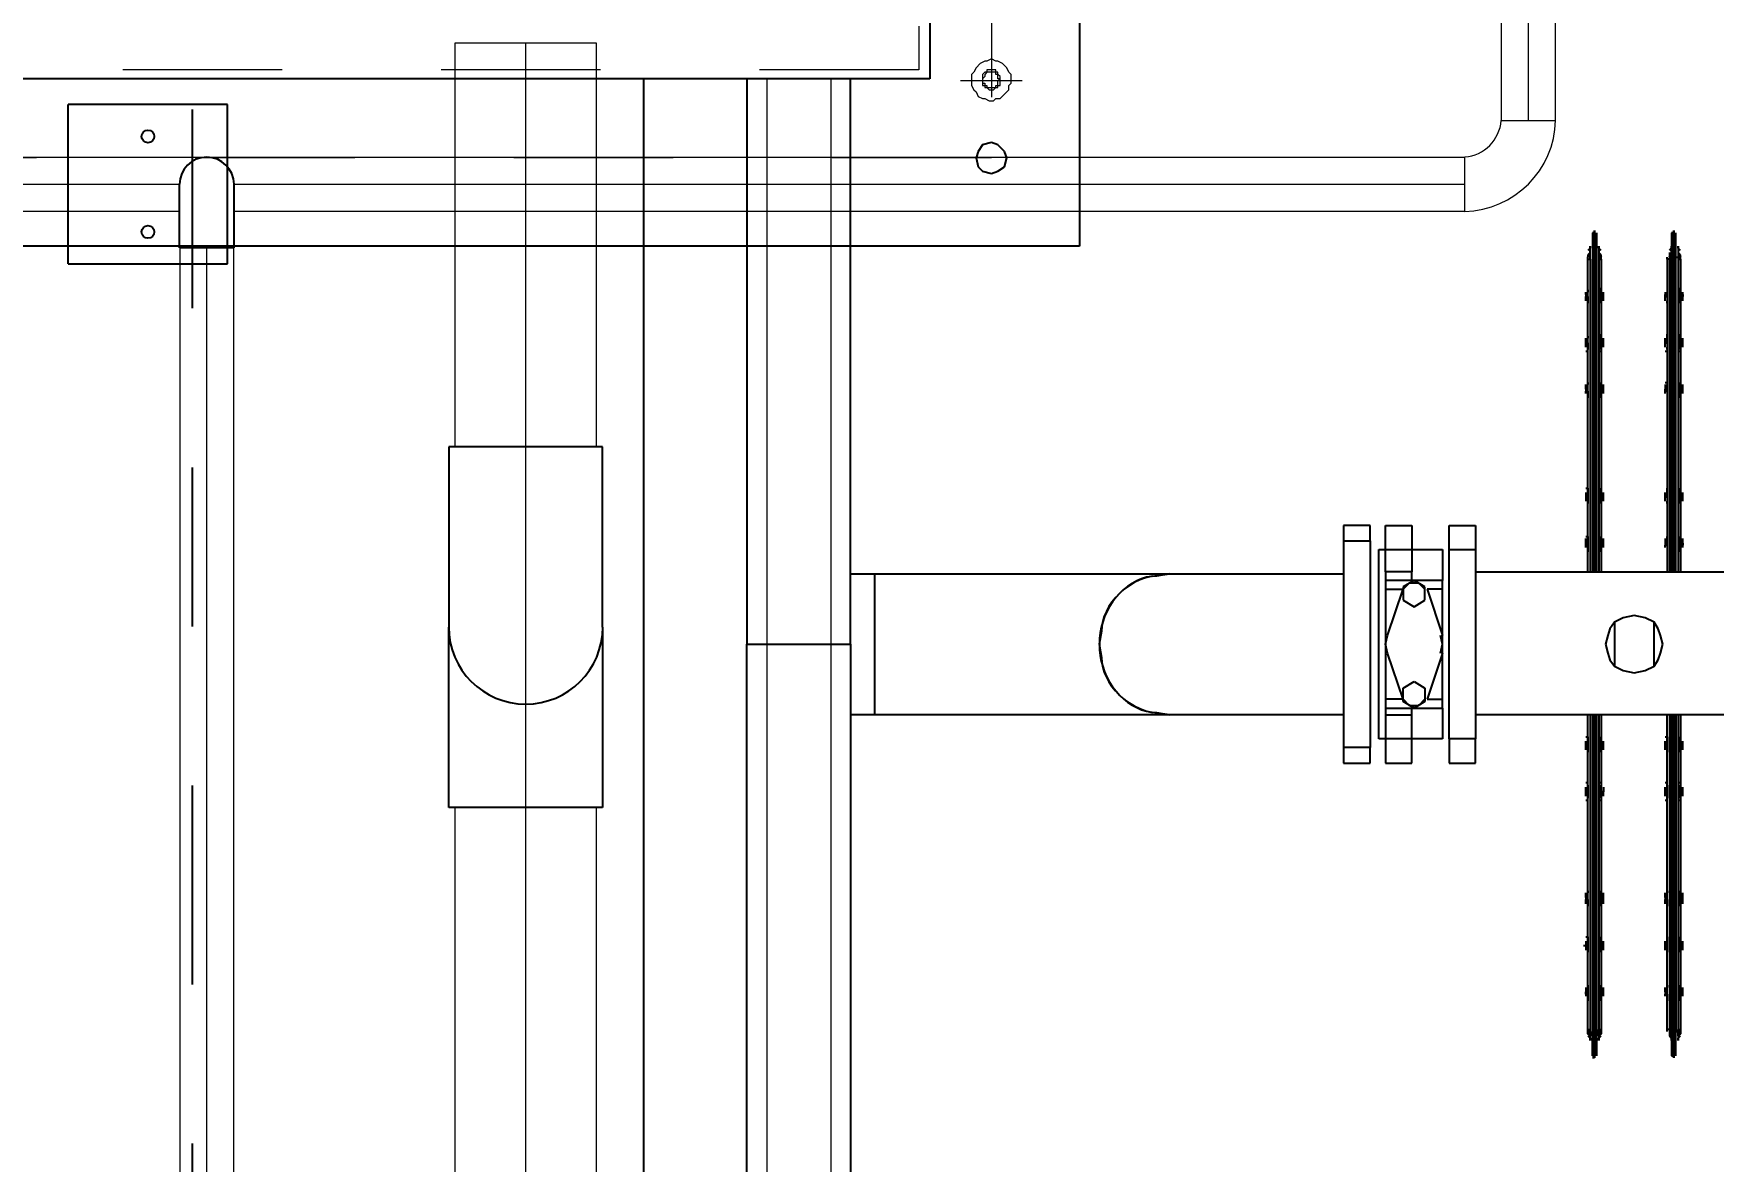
# Model space of a CAD drawing. Header units: metres. Extents: x 529524 to 529977, y 2674144 to 2674419.
# Drawn here: x 529757.564 to 529758.62, y 2674297.874 to 2674298.583 of the extents above; entities that cross this region are included whole.
import ezdxf

# ---------------------------------------------------------------- set-up
doc = ezdxf.new("R2010")
doc.units = ezdxf.units.M
for name, pattern in [('CENTER', [2, 1.25, -0.25, 0.25, -0.25]), ('CENTER2', [1.125, 0.75, -0.125, 0.125, -0.125]), ('PDF_IMPORT', [1, 0.8, -0.2])]:
    doc.linetypes.add(name, pattern=pattern)
doc.layers.add('IDT', color=7, linetype='Continuous')
doc.layers.add('MMS Block Numbering', color=7, linetype='Continuous')
doc.styles.add('Adani Regular', font='Adani Regular.ttf')

# ---------------------------------------------------------------- blocks, each defined once
blk = doc.blocks.new('IDT')
at = {"layer": 'IDT', "color": 0, "lineweight": 0}
for p, q in [((15.5735, 21.8207), (15.5735, 14.662)), ((15.5735, 21.8207), (15.5735, 14.662)), ((15.6625, 14.662), (15.6625, 21.8207)), ((15.6625, 14.662), (15.6625, 21.8207)), ((15.8014, 17.1033), (15.8014, 14.3103)), ((15.8014, 17.1033), (15.8014, 14.3103)), ((15.8354, 14.3103), (15.8354, 17.1033)), ((15.8354, 14.3103), (15.8354, 17.1033)), ((15.5735, 14.4353), (15.5735, 14.1816)), ((15.5735, 14.4353), (15.5735, 14.1816)), ((15.6625, 14.1816), (15.6625, 14.4353)), ((15.6625, 14.1816), (15.6625, 14.4353)), ((15.028, 14.2873), (15.028, 14.2531)), ((15.028, 14.2873), (15.028, 14.2531)), ((15.8014, 14.2872), (15.028, 14.2872)), ((15.8014, 14.2872), (15.028, 14.2872)), ((16.668, 14.2872), (15.8354, 14.2872)), ((16.668, 14.2872), (15.8354, 14.2872)), ((16.668, 14.2532), (15.028, 14.2532)), ((16.668, 14.2532), (15.028, 14.2532)), ((15.0051, 14.2302), (14.9709, 14.2302)), ((15.0051, 14.2302), (14.9709, 14.2302)), ((14.971, 14.2302), (14.971, 10.3606)), ((14.971, 14.2302), (14.971, 10.3606)), ((15.005, 14.2302), (15.005, 13.1376)), ((15.005, 14.2302), (15.005, 13.1376)), ((15.5735, 14.1816), (15.6625, 14.1816)), ((15.5735, 14.1816), (15.6625, 14.1816))]:
    blk.add_line(p, q, dxfattribs=at)
at = {"layer": 'IDT', "color": 0, "linetype": 'CENTER2', "lineweight": 0, "ltscale": 500}
for p, q in [((15.618, 21.8207), (15.618, 14.1816)), ((15.618, 21.8207), (15.618, 14.1816)), ((15.8184, 21.7079), (15.8184, 14.3103)), ((15.8184, 21.7079), (15.8184, 14.3103)), ((15.8013, 14.2702), (15.028, 14.2702)), ((15.8013, 14.2702), (15.028, 14.2702)), ((16.668, 14.2702), (15.8355, 14.2702)), ((16.668, 14.2702), (15.8355, 14.2702)), ((14.988, 14.2302), (14.988, 10.3606)), ((14.988, 14.2302), (14.988, 10.3606))]:
    blk.add_line(p, q, dxfattribs=at)
at = {"layer": 'IDT', "color": 8, "linetype": 'CENTER', "ltscale": 0.1}
blk.add_line((15.8275, 7.4232), (15.8275, 16.5476), dxfattribs=at)
at = {"layer": 'IDT', "color": 0, "lineweight": 25}
for p, q in [((15.414, 14.5594), (15.414, 15.2095)), ((15.479, 15.2095), (15.479, 14.5594)), ((15.544, 14.2039), (15.544, 15.1735)), ((14.8967, 14.8194), (14.8967, 14.8028)), ((14.8967, 14.8028), (14.8967, 14.8194)), ((14.9465, 14.8028), (14.9465, 14.8194)), ((14.9465, 14.8194), (14.9465, 14.8028)), ((14.9465, 14.8194), (14.9478, 14.8194)), ((14.8939, 14.8042), (14.8939, 14.8084)), ((14.8939, 14.8084), (14.8939, 14.807)), ((14.8953, 14.8181), (14.8953, 14.8028)), ((14.8981, 14.8181), (14.8967, 14.8181)), ((14.8967, 14.8181), (14.8981, 14.8181)), ((14.8981, 14.8028), (14.8981, 14.8181)), ((14.8981, 14.807), (14.8981, 14.8084)), ((14.8981, 14.8084), (14.8981, 14.8042)), ((14.9437, 14.8042), (14.9437, 14.8084)), ((14.9437, 14.8084), (14.9437, 14.807)), ((14.9451, 14.8181), (14.9451, 14.8028)), ((14.9478, 14.8181), (14.9465, 14.8181)), ((14.9465, 14.8181), (14.9478, 14.8181)), ((14.9478, 14.8181), (14.9478, 14.8028)), ((14.9492, 14.807), (14.9492, 14.8084)), ((14.9492, 14.8084), (14.9492, 14.8042)), ((14.8939, 14.807), (14.8925, 14.8056)), ((14.8925, 14.8042), (14.8939, 14.8056)), ((14.8925, 14.8028), (14.8925, 14.8042)), ((14.8925, 14.8015), (14.8939, 14.8042)), ((14.8925, 14.8015), (14.8925, 14.8028)), ((14.8925, 14.6037), (14.8925, 14.8015)), ((14.8939, 14.8015), (14.8925, 14.8015)), ((14.8939, 14.8056), (14.8939, 14.8015)), ((14.8953, 14.8028), (14.8939, 14.8028)), ((14.8939, 14.6037), (14.8939, 14.8015)), ((14.8953, 14.6037), (14.8953, 14.8028)), ((14.8981, 14.8028), (14.8967, 14.8028)), ((14.8967, 14.8028), (14.8981, 14.8028)), ((14.8967, 14.6037), (14.8967, 14.8028)), ((14.8967, 14.8028), (14.8967, 14.6037)), ((14.8994, 14.8056), (14.8981, 14.807)), ((14.8994, 14.8042), (14.8981, 14.8056)), ((14.8981, 14.8042), (14.8994, 14.8015)), ((14.8981, 14.6037), (14.8981, 14.8028)), ((14.8994, 14.8015), (14.8994, 14.8056)), ((14.8994, 14.8028), (14.8994, 14.8042)), ((14.8994, 14.6037), (14.8994, 14.8015)), ((14.8994, 14.8015), (14.9008, 14.8015)), ((14.9008, 14.8028), (14.9008, 14.8015)), ((14.9008, 14.8015), (14.9008, 14.6037)), ((14.9437, 14.807), (14.9423, 14.8056)), ((14.9423, 14.8042), (14.9437, 14.8056)), ((14.9423, 14.8028), (14.9423, 14.8042)), ((14.9423, 14.8015), (14.9437, 14.8042)), ((14.9423, 14.8015), (14.9423, 14.8028)), ((14.9423, 14.6037), (14.9423, 14.8015)), ((14.9437, 14.8015), (14.9423, 14.8015)), ((14.9437, 14.8056), (14.9437, 14.8015)), ((14.9437, 14.6037), (14.9437, 14.8015)), ((14.9465, 14.8028), (14.9451, 14.8028)), ((14.9451, 14.8028), (14.9451, 14.6037)), ((14.9478, 14.8028), (14.9465, 14.8028)), ((14.9478, 14.8028), (14.9465, 14.8028)), ((14.9465, 14.8028), (14.9465, 14.6037)), ((14.9465, 14.6037), (14.9465, 14.8028)), ((14.9478, 14.6037), (14.9478, 14.8028)), ((14.9506, 14.8056), (14.9492, 14.807)), ((14.9492, 14.8015), (14.9492, 14.8056)), ((14.9492, 14.8056), (14.9506, 14.8042)), ((14.9492, 14.8042), (14.9506, 14.8015)), ((14.9506, 14.8015), (14.9492, 14.8015)), ((14.9492, 14.6037), (14.9492, 14.8015)), ((14.9506, 14.8042), (14.9506, 14.8028)), ((14.9506, 14.8028), (14.9506, 14.8015)), ((14.9506, 14.8015), (14.9506, 14.6037)), ((14.8911, 14.7807), (14.8911, 14.7793)), ((14.8911, 14.7793), (14.8925, 14.7793)), ((14.8911, 14.7793), (14.8911, 14.7779)), ((14.8911, 14.7779), (14.8925, 14.7779)), ((14.8911, 14.7779), (14.8911, 14.7752)), ((14.8925, 14.7835), (14.8925, 14.7793)), ((14.8925, 14.7821), (14.8925, 14.7807)), ((14.8925, 14.7793), (14.8925, 14.7738)), ((14.9008, 14.7793), (14.9008, 14.7835)), ((14.9008, 14.7807), (14.9008, 14.7821)), ((14.9022, 14.7793), (14.9008, 14.7793)), ((14.9022, 14.7793), (14.9008, 14.7793)), ((14.9008, 14.7793), (14.9008, 14.7738)), ((14.9008, 14.7779), (14.9022, 14.7779)), ((14.9022, 14.7807), (14.9022, 14.7793)), ((14.9022, 14.7779), (14.9022, 14.7793)), ((14.9022, 14.7779), (14.9022, 14.7752)), ((14.9409, 14.7807), (14.9409, 14.7793)), ((14.9409, 14.7793), (14.9423, 14.7793)), ((14.9409, 14.7793), (14.9409, 14.7779)), ((14.9409, 14.7779), (14.9423, 14.7779)), ((14.9409, 14.7779), (14.9409, 14.7752)), ((14.9423, 14.7835), (14.9423, 14.7793)), ((14.9423, 14.7821), (14.9423, 14.7807)), ((14.9423, 14.7793), (14.9423, 14.7779)), ((14.9423, 14.7779), (14.9423, 14.7738)), ((14.9506, 14.7793), (14.9506, 14.7835)), ((14.9506, 14.7807), (14.9506, 14.7821)), ((14.9506, 14.7779), (14.9506, 14.7793)), ((14.9506, 14.7793), (14.952, 14.7793)), ((14.9506, 14.7738), (14.9506, 14.7779)), ((14.952, 14.7779), (14.9506, 14.7779)), ((14.952, 14.7793), (14.952, 14.7807)), ((14.952, 14.7793), (14.952, 14.7779)), ((14.952, 14.7752), (14.952, 14.7779)), ((14.8925, 14.7738), (14.8925, 14.7752)), ((14.9008, 14.7738), (14.9008, 14.7752)), ((14.9423, 14.7738), (14.9423, 14.7752)), ((14.9506, 14.7752), (14.9506, 14.7738)), ((14.8911, 14.7517), (14.8911, 14.7489)), ((14.8911, 14.7489), (14.8925, 14.7489)), ((14.8925, 14.7489), (14.8911, 14.7489)), ((14.8911, 14.7489), (14.8911, 14.7461)), ((14.8911, 14.7489), (14.8925, 14.7489)), ((14.8925, 14.7517), (14.8925, 14.753)), ((14.8925, 14.753), (14.8925, 14.7489)), ((14.8925, 14.7489), (14.8925, 14.7434)), ((14.8925, 14.7461), (14.8925, 14.7447)), ((14.9008, 14.7489), (14.9008, 14.753)), ((14.9008, 14.753), (14.9008, 14.7517)), ((14.9008, 14.7434), (14.9008, 14.7489)), ((14.9008, 14.7489), (14.9022, 14.7489)), ((14.9022, 14.7489), (14.9008, 14.7489)), ((14.9022, 14.7489), (14.9008, 14.7489)), ((14.9008, 14.7489), (14.9022, 14.7489)), ((14.9008, 14.7447), (14.9008, 14.7461)), ((14.9022, 14.7517), (14.9022, 14.7489)), ((14.9022, 14.7489), (14.9022, 14.7461)), ((14.9409, 14.7517), (14.9409, 14.7489)), ((14.9409, 14.7489), (14.9423, 14.7489)), ((14.9423, 14.7489), (14.9409, 14.7489)), ((14.9409, 14.7489), (14.9409, 14.7461)), ((14.9423, 14.7517), (14.9423, 14.753)), ((14.9423, 14.753), (14.9423, 14.7489)), ((14.9423, 14.7489), (14.9423, 14.7434)), ((14.9423, 14.7461), (14.9423, 14.7447)), ((14.9506, 14.7489), (14.9506, 14.753)), ((14.9506, 14.753), (14.9506, 14.7517)), ((14.952, 14.7489), (14.9506, 14.7489)), ((14.9506, 14.7489), (14.952, 14.7489)), ((14.952, 14.7489), (14.9506, 14.7489)), ((14.9506, 14.7434), (14.9506, 14.7489)), ((14.9506, 14.7489), (14.952, 14.7489)), ((14.9506, 14.7447), (14.9506, 14.7461)), ((14.952, 14.7489), (14.952, 14.7517)), ((14.952, 14.7461), (14.952, 14.7489)), ((14.952, 14.7489), (14.9534, 14.7489)), ((14.952, 14.7434), (14.9506, 14.7434)), ((14.8925, 14.7226), (14.8925, 14.724)), ((14.8925, 14.724), (14.8925, 14.7185)), ((14.9008, 14.7198), (14.9008, 14.724)), ((14.9008, 14.724), (14.9008, 14.7226)), ((14.9423, 14.7226), (14.9423, 14.724)), ((14.9423, 14.724), (14.9423, 14.7185)), ((14.9506, 14.7198), (14.9506, 14.724)), ((14.9506, 14.724), (14.9506, 14.7226)), ((14.8911, 14.7226), (14.8911, 14.7198)), ((14.8911, 14.7198), (14.8925, 14.7198)), ((14.8911, 14.7198), (14.8911, 14.7185)), ((14.8911, 14.7185), (14.8925, 14.7185)), ((14.8911, 14.7185), (14.8911, 14.7157)), ((14.8925, 14.7185), (14.8925, 14.7143)), ((14.8925, 14.7143), (14.8925, 14.7157)), ((14.9022, 14.7198), (14.9008, 14.7198)), ((14.9022, 14.7198), (14.9008, 14.7198)), ((14.9008, 14.7198), (14.9008, 14.7185)), ((14.9008, 14.7185), (14.9022, 14.7185)), ((14.9008, 14.7185), (14.9008, 14.7143)), ((14.9008, 14.7143), (14.9008, 14.7157)), ((14.9022, 14.7226), (14.9022, 14.7198)), ((14.9022, 14.7185), (14.9022, 14.7198)), ((14.9022, 14.7185), (14.9022, 14.7157)), ((14.9409, 14.7226), (14.9409, 14.7198)), ((14.9409, 14.7198), (14.9423, 14.7198)), ((14.9409, 14.7198), (14.9409, 14.7185)), ((14.9423, 14.7185), (14.9409, 14.7185)), ((14.9409, 14.7185), (14.9409, 14.7157)), ((14.9423, 14.7185), (14.9423, 14.7143)), ((14.9423, 14.7143), (14.9423, 14.7157)), ((14.952, 14.7198), (14.9506, 14.7198)), ((14.952, 14.7198), (14.9506, 14.7198)), ((14.9506, 14.7198), (14.9506, 14.7185)), ((14.9506, 14.7185), (14.952, 14.7185)), ((14.9506, 14.7185), (14.9506, 14.7143)), ((14.9506, 14.7143), (14.9506, 14.7157)), ((14.952, 14.7226), (14.952, 14.7198)), ((14.952, 14.7185), (14.952, 14.7198)), ((14.952, 14.7185), (14.952, 14.7157)), ((14.8911, 14.6548), (14.8911, 14.6521)), ((14.8911, 14.6521), (14.8925, 14.6521)), ((14.8925, 14.6521), (14.8911, 14.6521)), ((14.8911, 14.6521), (14.8911, 14.6493)), ((14.8925, 14.6576), (14.8939, 14.6576)), ((14.8925, 14.6548), (14.8925, 14.6562)), ((14.8925, 14.6562), (14.8925, 14.6521)), ((14.8925, 14.6521), (14.8925, 14.6479)), ((14.8925, 14.6479), (14.8925, 14.6493)), ((14.9008, 14.6576), (14.9022, 14.6576)), ((14.9008, 14.6521), (14.9008, 14.6562)), ((14.9008, 14.6562), (14.9008, 14.6548)), ((14.9008, 14.6479), (14.9008, 14.6521)), ((14.9008, 14.6521), (14.9022, 14.6521)), ((14.9022, 14.6521), (14.9008, 14.6521)), ((14.9022, 14.6521), (14.9008, 14.6521)), ((14.9008, 14.6521), (14.9022, 14.6521)), ((14.9008, 14.6493), (14.9008, 14.6479)), ((14.9022, 14.6548), (14.9022, 14.6521)), ((14.9022, 14.6521), (14.9022, 14.6493)), ((14.9409, 14.6548), (14.9409, 14.6521)), ((14.9409, 14.6521), (14.9423, 14.6521)), ((14.9409, 14.6493), (14.9409, 14.6521)), ((14.9409, 14.6521), (14.9423, 14.6521)), ((14.9423, 14.6576), (14.9437, 14.6576)), ((14.9423, 14.6548), (14.9423, 14.6562)), ((14.9423, 14.6562), (14.9423, 14.6479)), ((14.9423, 14.6521), (14.9437, 14.6521)), ((14.9423, 14.6479), (14.9423, 14.6493)), ((14.9506, 14.6576), (14.952, 14.6576)), ((14.9506, 14.6521), (14.9506, 14.6562)), ((14.9506, 14.6562), (14.9506, 14.6548)), ((14.9506, 14.6479), (14.9506, 14.6521)), ((14.9506, 14.6521), (14.952, 14.6521)), ((14.952, 14.6521), (14.9506, 14.6521)), ((14.952, 14.6521), (14.9506, 14.6521)), ((14.9506, 14.6521), (14.952, 14.6521)), ((14.9506, 14.6493), (14.9506, 14.6479)), ((14.952, 14.6548), (14.952, 14.6521)), ((14.952, 14.6521), (14.952, 14.6493)), ((14.8925, 14.6465), (14.8939, 14.6465)), ((14.9008, 14.6465), (14.9022, 14.6465)), ((14.9423, 14.6465), (14.9437, 14.6465)), ((14.9506, 14.6465), (14.952, 14.6465)), ((15.0378, 14.6341), (15.0212, 14.6341)), ((15.0212, 14.6341), (15.0212, 14.6189)), ((15.0378, 14.6189), (15.0378, 14.6341)), ((15.0779, 14.6341), (15.0613, 14.6341)), ((15.0613, 14.6341), (15.0613, 14.6189)), ((15.0779, 14.6189), (15.0779, 14.6341)), ((15.1041, 14.6341), (15.0875, 14.6341)), ((15.0875, 14.6341), (15.0875, 14.6244)), ((15.1041, 14.6244), (15.1041, 14.6341)), ((14.8911, 14.6258), (14.8911, 14.623)), ((14.8911, 14.623), (14.8925, 14.623)), ((14.8911, 14.623), (14.8911, 14.6216)), ((14.8911, 14.6216), (14.8925, 14.6216)), ((14.8911, 14.6216), (14.8911, 14.6203)), ((14.8925, 14.6258), (14.8925, 14.6272)), ((14.8925, 14.6272), (14.8925, 14.623)), ((14.8925, 14.623), (14.8925, 14.6216)), ((14.8925, 14.6216), (14.8925, 14.6175)), ((14.8925, 14.6203), (14.8925, 14.6189)), ((14.9008, 14.623), (14.9008, 14.6272)), ((14.9008, 14.6272), (14.9008, 14.6258)), ((14.9022, 14.623), (14.9008, 14.623)), ((14.9008, 14.6216), (14.9008, 14.623)), ((14.9008, 14.623), (14.9022, 14.623)), ((14.9008, 14.6175), (14.9008, 14.6216)), ((14.9022, 14.6216), (14.9008, 14.6216)), ((14.9008, 14.6189), (14.9008, 14.6203)), ((14.9022, 14.6258), (14.9022, 14.623)), ((14.9022, 14.623), (14.9022, 14.6216)), ((14.9022, 14.6216), (14.9022, 14.6203)), ((14.9409, 14.6258), (14.9409, 14.623)), ((14.9409, 14.623), (14.9423, 14.623)), ((14.9409, 14.623), (14.9409, 14.6216)), ((14.9409, 14.6216), (14.9423, 14.6216)), ((14.9409, 14.6216), (14.9409, 14.6203)), ((14.9423, 14.6258), (14.9423, 14.6272)), ((14.9423, 14.6272), (14.9423, 14.623)), ((14.9423, 14.623), (14.9423, 14.6216)), ((14.9423, 14.6216), (14.9423, 14.6175)), ((14.9423, 14.6203), (14.9423, 14.6189)), ((14.9506, 14.623), (14.9506, 14.6272)), ((14.9506, 14.6272), (14.9506, 14.6258)), ((14.952, 14.623), (14.9506, 14.623)), ((14.9506, 14.6216), (14.9506, 14.623)), ((14.9506, 14.623), (14.952, 14.623)), ((14.9506, 14.6175), (14.9506, 14.6216)), ((14.952, 14.6216), (14.9506, 14.6216)), ((14.9506, 14.6189), (14.9506, 14.6203)), ((14.952, 14.6258), (14.952, 14.623)), ((14.952, 14.623), (14.952, 14.6216)), ((14.952, 14.6216), (14.952, 14.6203)), ((15.0212, 14.6189), (15.0378, 14.6189)), ((15.0212, 14.4999), (15.0212, 14.6189)), ((15.0378, 14.6189), (15.0378, 14.4999)), ((15.0419, 14.5995), (15.0419, 14.6189)), ((15.0419, 14.6189), (15.0613, 14.6189)), ((15.0613, 14.6189), (15.0779, 14.6189)), ((15.0613, 14.6189), (15.0613, 14.6037)), ((15.0779, 14.6037), (15.0779, 14.6189)), ((15.0779, 14.6189), (15.082, 14.6189)), ((15.082, 14.6189), (15.082, 14.4999)), ((15.0875, 14.6244), (15.1041, 14.6244)), ((15.0875, 14.4944), (15.0875, 14.6244)), ((15.1041, 14.4944), (15.1041, 14.6244)), ((14.9022, 14.6175), (14.9008, 14.6175)), ((14.952, 14.6175), (14.9506, 14.6175)), ((14.4402, 14.6037), (15.0212, 14.6037)), ((15.0779, 14.5995), (15.0419, 14.5995)), ((15.0419, 14.5995), (15.0419, 14.594)), ((15.053, 14.5954), (15.0599, 14.5995)), ((15.053, 14.594), (15.0571, 14.5981)), ((15.0571, 14.5981), (15.0627, 14.5981)), ((15.0599, 14.5995), (15.0668, 14.5954)), ((15.0779, 14.6037), (15.0613, 14.6037)), ((15.0613, 14.6037), (15.0613, 14.5995)), ((15.0627, 14.5981), (15.0668, 14.594)), ((15.0779, 14.5995), (15.0779, 14.6037)), ((15.0779, 14.594), (15.0779, 14.5995)), ((15.1041, 14.6037), (15.2134, 14.6037)), ((15.2134, 14.6037), (15.3988, 14.6037)), ((15.2217, 14.6023), (15.2134, 14.6037)), ((15.2134, 14.6037), (15.2245, 14.6023)), ((15.3988, 14.6037), (15.414, 14.6037)), ((15.3988, 14.5151), (15.3988, 14.6037)), ((15.0419, 14.594), (15.0419, 14.5594)), ((15.0419, 14.5649), (15.0516, 14.594)), ((15.0516, 14.594), (15.0419, 14.594)), ((15.053, 14.5871), (15.053, 14.5954)), ((15.0599, 14.5829), (15.053, 14.5871)), ((15.0668, 14.5871), (15.0599, 14.5829)), ((15.0668, 14.5954), (15.0668, 14.5871)), ((15.0668, 14.594), (15.0765, 14.5649)), ((15.0668, 14.594), (15.0779, 14.594)), ((15.0779, 14.5594), (15.0779, 14.594)), ((14.9147, 14.576), (14.9091, 14.5732)), ((14.9216, 14.5774), (14.9147, 14.576)), ((14.9285, 14.576), (14.9216, 14.5774)), ((14.934, 14.5732), (14.9285, 14.576)), ((14.905, 14.5649), (14.9036, 14.5594)), ((14.9064, 14.5691), (14.905, 14.5649)), ((14.9091, 14.5732), (14.9064, 14.5691)), ((14.9091, 14.5732), (14.9091, 14.5456)), ((14.934, 14.5456), (14.934, 14.5732)), ((14.9368, 14.5691), (14.934, 14.5732)), ((14.9382, 14.5649), (14.9368, 14.5691)), ((14.9396, 14.5594), (14.9382, 14.5649)), ((15.0433, 14.5649), (15.0419, 14.5594)), ((15.0765, 14.5649), (15.0779, 14.5594)), ((15.2577, 14.5594), (15.2563, 14.5677)), ((14.9036, 14.5594), (14.905, 14.5539)), ((14.9382, 14.5539), (14.9396, 14.5594)), ((15.0419, 14.5594), (15.0419, 14.5248)), ((15.0419, 14.5594), (15.0433, 14.5539)), ((15.0779, 14.5594), (15.0765, 14.5539)), ((15.0779, 14.5248), (15.0779, 14.5594)), ((15.2563, 14.5511), (15.2577, 14.5594)), ((15.4264, 14.5594), (15.414, 14.5594)), ((15.414, 14.5594), (15.414, 14.2039)), ((15.4665, 14.5594), (15.4264, 14.5594)), ((15.479, 14.5594), (15.4665, 14.5594)), ((15.479, 14.2039), (15.479, 14.5594)), ((14.905, 14.5539), (14.9064, 14.5497)), ((14.9064, 14.5497), (14.9091, 14.5456)), ((14.9091, 14.5456), (14.9147, 14.5428)), ((14.9285, 14.5428), (14.934, 14.5456)), ((14.934, 14.5456), (14.9368, 14.5497)), ((14.9368, 14.5497), (14.9382, 14.5539)), ((15.0516, 14.5248), (15.0419, 14.5539)), ((15.0765, 14.5539), (15.0668, 14.5248)), ((14.9147, 14.5428), (14.9216, 14.5414)), ((14.9216, 14.5414), (14.9285, 14.5428)), ((15.0599, 14.5359), (15.053, 14.5317)), ((15.0668, 14.5317), (15.0599, 14.5359)), ((15.0419, 14.5248), (15.0419, 14.5193)), ((15.0419, 14.5248), (15.0516, 14.5248)), ((15.053, 14.5317), (15.053, 14.5234)), ((15.0571, 14.5207), (15.053, 14.5248)), ((15.053, 14.5234), (15.0599, 14.5193)), ((15.0599, 14.5193), (15.0668, 14.5234)), ((15.0668, 14.5248), (15.0627, 14.5207)), ((15.0668, 14.5234), (15.0668, 14.5317)), ((15.0779, 14.5248), (15.0668, 14.5248)), ((15.0779, 14.5193), (15.0779, 14.5248)), ((15.0212, 14.5138), (14.4402, 14.5138)), ((14.8925, 14.3174), (14.8925, 14.5138)), ((14.8939, 14.3174), (14.8939, 14.5138)), ((14.8953, 14.5138), (14.8953, 14.316)), ((14.8967, 14.5138), (14.8967, 14.316)), ((14.8967, 14.316), (14.8967, 14.5138)), ((14.8981, 14.316), (14.8981, 14.5138)), ((14.8994, 14.3174), (14.8994, 14.5138)), ((14.9008, 14.3174), (14.9008, 14.5138)), ((14.9423, 14.3174), (14.9423, 14.5138)), ((14.9437, 14.3174), (14.9437, 14.5138)), ((14.9451, 14.5138), (14.9451, 14.316)), ((14.9465, 14.316), (14.9465, 14.5138)), ((14.9465, 14.5138), (14.9465, 14.316)), ((14.9478, 14.316), (14.9478, 14.5138)), ((14.9492, 14.3174), (14.9492, 14.5138)), ((14.9506, 14.5138), (14.9506, 14.3174)), ((15.0419, 14.4999), (15.0419, 14.5193)), ((15.0419, 14.5193), (15.0779, 14.5193)), ((15.0627, 14.5207), (15.0571, 14.5207)), ((15.0613, 14.5193), (15.0613, 14.5138)), ((15.0613, 14.4999), (15.0613, 14.5138)), ((15.0613, 14.5138), (15.0779, 14.5138)), ((15.0779, 14.5138), (15.0779, 14.5193)), ((15.0779, 14.5138), (15.0779, 14.4999)), ((15.2134, 14.5151), (15.1041, 14.5151)), ((15.2245, 14.5165), (15.2134, 14.5151)), ((15.2134, 14.5151), (15.2217, 14.5165)), ((15.3033, 14.5151), (15.2134, 14.5151)), ((15.3739, 14.5151), (15.3033, 14.5151)), ((15.414, 14.5151), (15.3739, 14.5151)), ((14.8911, 14.4985), (14.8911, 14.4972)), ((14.8911, 14.4972), (14.8925, 14.4972)), ((14.8911, 14.4958), (14.8911, 14.4972)), ((14.8911, 14.4958), (14.8911, 14.493)), ((14.8925, 14.4958), (14.8911, 14.4958)), ((14.8925, 14.5013), (14.8925, 14.4972)), ((14.8925, 14.4999), (14.8925, 14.4985)), ((14.8925, 14.4972), (14.8925, 14.4916)), ((14.8925, 14.4916), (14.8925, 14.493)), ((14.9008, 14.4972), (14.9008, 14.5013)), ((14.9008, 14.4985), (14.9008, 14.4999)), ((14.9022, 14.4972), (14.9008, 14.4972)), ((14.9022, 14.4972), (14.9008, 14.4972)), ((14.9008, 14.4972), (14.9008, 14.4958)), ((14.9008, 14.4958), (14.9008, 14.4916)), ((14.9022, 14.4958), (14.9008, 14.4958)), ((14.9008, 14.4916), (14.9008, 14.493)), ((14.9022, 14.4985), (14.9022, 14.4972)), ((14.9022, 14.4958), (14.9022, 14.4972)), ((14.9022, 14.493), (14.9022, 14.4958)), ((14.9409, 14.4985), (14.9409, 14.4972)), ((14.9409, 14.4972), (14.9423, 14.4972)), ((14.9409, 14.4972), (14.9409, 14.4958)), ((14.9409, 14.4958), (14.9423, 14.4958)), ((14.9409, 14.4958), (14.9409, 14.493)), ((14.9423, 14.5013), (14.9423, 14.4958)), ((14.9423, 14.4999), (14.9423, 14.4985)), ((14.9423, 14.4958), (14.9423, 14.4916)), ((14.9423, 14.4916), (14.9423, 14.493)), ((14.9506, 14.4972), (14.9506, 14.5013)), ((14.9506, 14.4985), (14.9506, 14.4999)), ((14.952, 14.4972), (14.9506, 14.4972)), ((14.9506, 14.4958), (14.9506, 14.4972)), ((14.9506, 14.4972), (14.952, 14.4972)), ((14.9506, 14.4916), (14.9506, 14.4958)), ((14.952, 14.4958), (14.9506, 14.4958)), ((14.9506, 14.4916), (14.9506, 14.493)), ((14.952, 14.4916), (14.9506, 14.4916)), ((14.952, 14.4985), (14.952, 14.4972)), ((14.952, 14.4972), (14.952, 14.4958)), ((14.952, 14.4958), (14.952, 14.493)), ((15.0378, 14.4999), (15.0212, 14.4999)), ((15.0212, 14.4847), (15.0212, 14.4999)), ((15.0378, 14.4999), (15.0378, 14.4847)), ((15.0613, 14.4999), (15.0419, 14.4999)), ((15.0779, 14.4999), (15.0613, 14.4999)), ((15.0613, 14.4847), (15.0613, 14.4999)), ((15.082, 14.4999), (15.0779, 14.4999)), ((15.0779, 14.4999), (15.0779, 14.4847)), ((15.1041, 14.4944), (15.0875, 14.4944)), ((15.0875, 14.4944), (15.0875, 14.4847)), ((15.1041, 14.4847), (15.1041, 14.4944)), ((15.0378, 14.4847), (15.0212, 14.4847)), ((15.0779, 14.4847), (15.0613, 14.4847)), ((15.0875, 14.4847), (15.1041, 14.4847)), ((14.8925, 14.4695), (14.8925, 14.4709)), ((14.8925, 14.4709), (14.8925, 14.4667)), ((14.9008, 14.4667), (14.9008, 14.4709)), ((14.9008, 14.4709), (14.9008, 14.4695)), ((14.9423, 14.4695), (14.9423, 14.4709)), ((14.9423, 14.4709), (14.9423, 14.4667)), ((14.9506, 14.4667), (14.9506, 14.4709)), ((14.9506, 14.4709), (14.9506, 14.4695)), ((14.8911, 14.4695), (14.8911, 14.4667)), ((14.8911, 14.4667), (14.8925, 14.4667)), ((14.8925, 14.4667), (14.8911, 14.4667)), ((14.8911, 14.4667), (14.8911, 14.464)), ((14.8925, 14.4667), (14.8925, 14.4612)), ((14.8925, 14.464), (14.8925, 14.4626)), ((14.9022, 14.4667), (14.9008, 14.4667)), ((14.9008, 14.4667), (14.9022, 14.4667)), ((14.9022, 14.4667), (14.9008, 14.4667)), ((14.9008, 14.4667), (14.9008, 14.4612)), ((14.9008, 14.4626), (14.9008, 14.464)), ((14.9022, 14.4695), (14.9022, 14.4667)), ((14.9022, 14.4667), (14.9022, 14.464)), ((14.9409, 14.4695), (14.9409, 14.4667)), ((14.9409, 14.4667), (14.9423, 14.4667)), ((14.9423, 14.4667), (14.9409, 14.4667)), ((14.9409, 14.4667), (14.9409, 14.464)), ((14.9423, 14.4667), (14.9423, 14.4612)), ((14.9423, 14.464), (14.9423, 14.4626)), ((14.952, 14.4667), (14.9506, 14.4667)), ((14.9506, 14.4667), (14.952, 14.4667)), ((14.952, 14.4667), (14.9506, 14.4667)), ((14.9506, 14.4612), (14.9506, 14.4667)), ((14.9506, 14.4667), (14.952, 14.4667)), ((14.9506, 14.4626), (14.9506, 14.464)), ((14.952, 14.4612), (14.9506, 14.4612)), ((14.952, 14.4667), (14.952, 14.4695)), ((14.952, 14.464), (14.952, 14.4667)), ((14.8911, 14.4017), (14.8911, 14.4003)), ((14.8911, 14.4003), (14.8925, 14.4003)), ((14.8911, 14.4003), (14.8911, 14.399)), ((14.8911, 14.399), (14.8925, 14.399)), ((14.8911, 14.399), (14.8911, 14.3962)), ((14.8925, 14.4045), (14.8925, 14.4003)), ((14.8925, 14.4031), (14.8925, 14.4017)), ((14.8925, 14.4003), (14.8925, 14.399)), ((14.8925, 14.399), (14.8925, 14.3948)), ((14.8925, 14.3948), (14.8925, 14.3962)), ((14.9008, 14.4003), (14.9008, 14.4045)), ((14.9008, 14.4017), (14.9008, 14.4031)), ((14.9022, 14.4003), (14.9008, 14.4003)), ((14.9008, 14.399), (14.9008, 14.4003)), ((14.9008, 14.4003), (14.9022, 14.4003)), ((14.9008, 14.3948), (14.9008, 14.399)), ((14.9022, 14.399), (14.9008, 14.399)), ((14.9008, 14.3948), (14.9008, 14.3962)), ((14.9022, 14.4017), (14.9022, 14.4003)), ((14.9022, 14.4003), (14.9022, 14.399)), ((14.9022, 14.3962), (14.9022, 14.399)), ((14.9409, 14.4017), (14.9409, 14.4003)), ((14.9409, 14.4003), (14.9423, 14.4003)), ((14.9409, 14.4003), (14.9409, 14.399)), ((14.9409, 14.399), (14.9423, 14.399)), ((14.9409, 14.399), (14.9409, 14.3962)), ((14.9423, 14.4045), (14.9423, 14.4003)), ((14.9423, 14.4031), (14.9423, 14.4017)), ((14.9423, 14.4003), (14.9423, 14.3948)), ((14.9423, 14.3948), (14.9423, 14.3962)), ((14.9506, 14.4003), (14.9506, 14.4045)), ((14.9506, 14.4017), (14.9506, 14.4031)), ((14.952, 14.4003), (14.9506, 14.4003)), ((14.952, 14.4003), (14.9506, 14.4003)), ((14.9506, 14.4003), (14.9506, 14.3948)), ((14.9506, 14.399), (14.952, 14.399)), ((14.9506, 14.3948), (14.9506, 14.3962)), ((14.952, 14.4017), (14.952, 14.4003)), ((14.952, 14.399), (14.952, 14.4003)), ((14.952, 14.399), (14.952, 14.3962)), ((14.9022, 14.3948), (14.9008, 14.3948)), ((14.8925, 14.3754), (14.8939, 14.3754)), ((14.9008, 14.3754), (14.9022, 14.3754)), ((14.9423, 14.3754), (14.9437, 14.3754)), ((14.9506, 14.3754), (14.952, 14.3754)), ((14.8911, 14.3727), (14.8911, 14.3699)), ((14.8911, 14.3699), (14.8925, 14.3699)), ((14.8925, 14.3699), (14.8911, 14.3699)), ((14.8911, 14.3699), (14.8911, 14.3671)), ((14.8925, 14.3727), (14.8925, 14.3741)), ((14.8925, 14.3741), (14.8925, 14.3699)), ((14.8925, 14.3699), (14.8925, 14.3644)), ((14.8925, 14.3671), (14.8925, 14.3658)), ((14.9008, 14.3699), (14.9008, 14.3741)), ((14.9008, 14.3741), (14.9008, 14.3727)), ((14.9022, 14.3699), (14.9008, 14.3699)), ((14.9008, 14.3699), (14.9022, 14.3699)), ((14.9022, 14.3699), (14.9008, 14.3699)), ((14.9008, 14.3699), (14.9008, 14.3644)), ((14.9008, 14.3658), (14.9008, 14.3671)), ((14.9022, 14.3727), (14.9022, 14.3699)), ((14.9022, 14.3699), (14.9022, 14.3671)), ((14.9409, 14.3727), (14.9409, 14.3699)), ((14.9409, 14.3699), (14.9423, 14.3699)), ((14.9423, 14.3699), (14.9409, 14.3699)), ((14.9409, 14.3699), (14.9409, 14.3671)), ((14.9423, 14.3727), (14.9423, 14.3741)), ((14.9423, 14.3741), (14.9423, 14.3699)), ((14.9423, 14.3699), (14.9423, 14.3644)), ((14.9423, 14.3671), (14.9423, 14.3658)), ((14.9506, 14.3699), (14.9506, 14.3741)), ((14.9506, 14.3741), (14.9506, 14.3727)), ((14.952, 14.3699), (14.9506, 14.3699)), ((14.9506, 14.3699), (14.9506, 14.3644)), ((14.9506, 14.3699), (14.952, 14.3699)), ((14.952, 14.3699), (14.9506, 14.3699)), ((14.9506, 14.3658), (14.9506, 14.3671)), ((14.952, 14.3727), (14.952, 14.3699)), ((14.952, 14.3699), (14.952, 14.3671)), ((14.8911, 14.3436), (14.8911, 14.3409)), ((14.8925, 14.3436), (14.8925, 14.345)), ((14.8925, 14.345), (14.8925, 14.3409)), ((14.9008, 14.3409), (14.9008, 14.345)), ((14.9008, 14.345), (14.9008, 14.3436)), ((14.9022, 14.3436), (14.9022, 14.3409)), ((14.9409, 14.3436), (14.9409, 14.3409)), ((14.9423, 14.3436), (14.9423, 14.345)), ((14.9423, 14.345), (14.9423, 14.3409)), ((14.9506, 14.3409), (14.9506, 14.345)), ((14.9506, 14.345), (14.9506, 14.3436)), ((14.952, 14.3436), (14.952, 14.3409)), ((14.8911, 14.3409), (14.8925, 14.3409)), ((14.8911, 14.3395), (14.8911, 14.3409)), ((14.8911, 14.3395), (14.8911, 14.3381)), ((14.8925, 14.3395), (14.8911, 14.3395)), ((14.8925, 14.3409), (14.8925, 14.3353)), ((14.8925, 14.3381), (14.8925, 14.3367)), ((14.9008, 14.3395), (14.9008, 14.3409)), ((14.9022, 14.3409), (14.9008, 14.3409)), ((14.9008, 14.3353), (14.9008, 14.3395)), ((14.9022, 14.3395), (14.9008, 14.3395)), ((14.9008, 14.3367), (14.9008, 14.3381)), ((14.9022, 14.3409), (14.9022, 14.3395)), ((14.9022, 14.3381), (14.9022, 14.3395)), ((14.9409, 14.3409), (14.9423, 14.3409)), ((14.9409, 14.3409), (14.9409, 14.3395)), ((14.9409, 14.3395), (14.9423, 14.3395)), ((14.9409, 14.3395), (14.9409, 14.3381)), ((14.9423, 14.3409), (14.9423, 14.3395)), ((14.9423, 14.3395), (14.9423, 14.3353)), ((14.9423, 14.3381), (14.9423, 14.3367)), ((14.952, 14.3409), (14.9506, 14.3409)), ((14.952, 14.3409), (14.9506, 14.3409)), ((14.9506, 14.3409), (14.9506, 14.3395)), ((14.9506, 14.3395), (14.952, 14.3395)), ((14.9506, 14.3395), (14.9506, 14.3353)), ((14.9506, 14.3367), (14.9506, 14.3381)), ((14.952, 14.3395), (14.952, 14.3409)), ((14.952, 14.3395), (14.952, 14.3381)), ((14.8939, 14.3174), (14.8925, 14.3174)), ((14.8925, 14.3174), (14.8925, 14.316)), ((14.8939, 14.3132), (14.8925, 14.316)), ((14.8925, 14.316), (14.8925, 14.3146)), ((14.8925, 14.3146), (14.8939, 14.3132)), ((14.8925, 14.3118), (14.8939, 14.3104)), ((14.8939, 14.3132), (14.8939, 14.3174)), ((14.8953, 14.316), (14.8939, 14.316)), ((14.8939, 14.3091), (14.8939, 14.3132)), ((14.8953, 14.316), (14.8953, 14.3008)), ((14.8981, 14.316), (14.8967, 14.316)), ((14.8967, 14.316), (14.8981, 14.316)), ((14.8967, 14.2994), (14.8967, 14.316)), ((14.8967, 14.316), (14.8967, 14.2994)), ((14.8981, 14.3008), (14.8981, 14.316)), ((14.8994, 14.316), (14.8981, 14.3132)), ((14.8981, 14.3132), (14.8994, 14.3146)), ((14.8981, 14.3132), (14.8981, 14.3091)), ((14.8981, 14.3104), (14.8994, 14.3118)), ((14.8994, 14.3132), (14.8994, 14.3174)), ((14.8994, 14.3174), (14.9008, 14.3174)), ((14.8994, 14.3146), (14.8994, 14.316)), ((14.9008, 14.3174), (14.9008, 14.316)), ((14.9437, 14.3174), (14.9423, 14.3174)), ((14.9423, 14.3174), (14.9423, 14.316)), ((14.9437, 14.3132), (14.9423, 14.316)), ((14.9423, 14.316), (14.9423, 14.3146)), ((14.9423, 14.3146), (14.9437, 14.3132)), ((14.9423, 14.3118), (14.9437, 14.3104)), ((14.9437, 14.3132), (14.9437, 14.3174)), ((14.9437, 14.3091), (14.9437, 14.3132)), ((14.9451, 14.316), (14.9465, 14.316)), ((14.9451, 14.316), (14.9451, 14.3008)), ((14.9478, 14.316), (14.9465, 14.316)), ((14.9465, 14.316), (14.9478, 14.316)), ((14.9465, 14.316), (14.9465, 14.2994)), ((14.9465, 14.2994), (14.9465, 14.316)), ((14.9478, 14.3008), (14.9478, 14.316)), ((14.9506, 14.3174), (14.9492, 14.3174)), ((14.9492, 14.3174), (14.9492, 14.3132)), ((14.9506, 14.316), (14.9492, 14.3132)), ((14.9492, 14.3132), (14.9506, 14.3146)), ((14.9492, 14.3132), (14.9492, 14.3091)), ((14.9492, 14.3104), (14.9506, 14.3118)), ((14.9506, 14.3174), (14.9506, 14.316)), ((14.9506, 14.3146), (14.9506, 14.316)), ((14.8939, 14.3104), (14.8939, 14.3091)), ((14.8981, 14.3091), (14.8981, 14.3104)), ((14.9437, 14.3104), (14.9437, 14.3091)), ((14.9492, 14.3091), (14.9492, 14.3104)), ((15.2701, 14.3091), (16.3974, 14.3091)), ((15.2701, 9.6603), (15.2701, 14.3091)), ((14.8981, 14.3008), (14.8967, 14.3008)), ((14.8967, 14.3008), (14.8981, 14.3008)), ((14.9478, 14.3008), (14.9465, 14.3008)), ((14.9465, 14.3008), (14.9478, 14.3008)), ((15.3172, 14.2593), (15.3158, 14.2537)), ((15.3213, 14.262), (15.3172, 14.2593)), ((15.3254, 14.2634), (15.3213, 14.262)), ((15.331, 14.262), (15.3254, 14.2634)), ((15.3337, 14.2593), (15.331, 14.262)), ((15.3351, 14.2537), (15.3337, 14.2593)), ((15.3158, 14.2537), (15.3172, 14.2496)), ((15.3172, 14.2496), (15.3213, 14.2454)), ((15.331, 14.2454), (15.3337, 14.2496)), ((15.3337, 14.2496), (15.3351, 14.2537)), ((15.3213, 14.2454), (15.3254, 14.244)), ((15.3254, 14.244), (15.331, 14.2454)), ((15.3642, 14.2039), (16.2923, 14.2039)), ((15.3642, 9.7654), (15.3642, 14.2039)), ((15.414, 14.2039), (16.2425, 14.2039))]:
    blk.add_line(p, q, dxfattribs=at)
at = {"layer": 'IDT', "color": 0, "lineweight": 13}
for p, q in [((15.4264, 14.5594), (15.4264, 15.2095)), ((15.4665, 14.5594), (15.4665, 15.2095)), ((15.4264, 14.2039), (15.4264, 14.5594)), ((15.4665, 14.2039), (15.4665, 14.5594)), ((15.3241, 14.2178), (15.3227, 14.2164)), ((15.3268, 14.2178), (15.3241, 14.2178)), ((15.3296, 14.2164), (15.3268, 14.2178)), ((15.3144, 14.2081), (15.313, 14.2067)), ((15.313, 14.2067), (15.313, 14.2012)), ((15.3199, 14.2164), (15.3144, 14.2108)), ((15.3144, 14.2108), (15.3144, 14.2081)), ((15.3227, 14.2164), (15.3199, 14.2164)), ((15.3213, 14.2081), (15.3199, 14.2081)), ((15.3199, 14.2081), (15.3199, 14.2026)), ((15.3227, 14.2095), (15.3213, 14.2095)), ((15.3213, 14.2095), (15.3213, 14.2081)), ((15.3227, 14.2081), (15.3213, 14.2081)), ((15.3213, 14.2081), (15.3213, 14.2053)), ((15.3241, 14.2108), (15.3227, 14.2095)), ((15.3282, 14.2095), (15.3227, 14.2095)), ((15.3227, 14.2095), (15.3227, 14.2081)), ((15.3268, 14.2108), (15.3241, 14.2108)), ((15.3282, 14.2095), (15.3268, 14.2108)), ((15.3296, 14.2095), (15.3282, 14.2095)), ((15.3282, 14.2081), (15.3282, 14.2095)), ((15.3296, 14.2081), (15.3282, 14.2081)), ((15.331, 14.2164), (15.3296, 14.2164)), ((15.3296, 14.2081), (15.3296, 14.2095)), ((15.331, 14.2081), (15.3296, 14.2081)), ((15.3296, 14.2067), (15.3296, 14.2081)), ((15.331, 14.2067), (15.3296, 14.2067)), ((15.3337, 14.215), (15.331, 14.2164)), ((15.331, 14.2012), (15.331, 14.2081)), ((15.331, 14.2039), (15.331, 14.2067)), ((15.3351, 14.2122), (15.3337, 14.215)), ((15.3365, 14.2108), (15.3351, 14.2122)), ((15.3379, 14.2081), (15.3365, 14.2108)), ((15.3379, 14.2012), (15.3379, 14.2081)), ((15.3061, 14.2053), (15.3448, 14.2053)), ((15.313, 14.2012), (15.3144, 14.1998)), ((15.3144, 14.1998), (15.3158, 14.197)), ((15.3158, 14.197), (15.3185, 14.1943)), ((15.3213, 14.2053), (15.3199, 14.2039)), ((15.3199, 14.2039), (15.3213, 14.2039)), ((15.3199, 14.2026), (15.3213, 14.2012)), ((15.3213, 14.2039), (15.3213, 14.2012)), ((15.3213, 14.2012), (15.3213, 14.1998)), ((15.3213, 14.2012), (15.3227, 14.2012)), ((15.3213, 14.1998), (15.3227, 14.1998)), ((15.3227, 14.2012), (15.3227, 14.1998)), ((15.3227, 14.1998), (15.3227, 14.1984)), ((15.3227, 14.1998), (15.3254, 14.1998)), ((15.3227, 14.1984), (15.3254, 14.1984)), ((15.3254, 14.1998), (15.3282, 14.1998)), ((15.3254, 14.1984), (15.3282, 14.1984)), ((15.3282, 14.1998), (15.3296, 14.2012)), ((15.3282, 14.1984), (15.3282, 14.1998)), ((15.3282, 14.1998), (15.3296, 14.1998)), ((15.3296, 14.2026), (15.331, 14.2039)), ((15.3296, 14.2012), (15.3296, 14.2026)), ((15.3296, 14.1998), (15.331, 14.2012)), ((15.3324, 14.1943), (15.3351, 14.197)), ((15.3351, 14.197), (15.3365, 14.1998)), ((15.3365, 14.1998), (15.3379, 14.2012)), ((15.3185, 14.1943), (15.3213, 14.1929)), ((15.3213, 14.1929), (15.3227, 14.1929)), ((15.3227, 14.1929), (15.3254, 14.1915)), ((15.3254, 14.1915), (15.3282, 14.1929)), ((15.3282, 14.1929), (15.3296, 14.1929)), ((15.3296, 14.1929), (15.3324, 14.1943))]:
    blk.add_line(p, q, dxfattribs=at)
at = {"layer": 'IDT', "color": 0}
for p, q in [((15.5697, 14.662), (15.6664, 14.662)), ((15.5697, 14.5486, -495.7558), (15.5697, 14.662)), ((15.5697, 14.662), (15.6664, 14.662)), ((15.5697, 14.5486, -495.7558), (15.5697, 14.662)), ((15.6664, 14.662), (15.6664, 14.5486, -495.7558)), ((15.6664, 14.662), (15.6664, 14.5486, -495.7558)), ((15.5697, 14.5486, -495.7558), (15.5697, 14.4353)), ((15.5697, 14.5486, -495.7558), (15.5697, 14.4353)), ((15.6664, 14.4353), (15.6664, 14.5486, -495.7558)), ((15.6664, 14.4353), (15.6664, 14.5486, -495.7558)), ((15.5697, 14.4353), (15.6664, 14.4353)), ((15.5697, 14.4353), (15.6664, 14.4353)), ((15.9054, 14.3202), (15.8054, 14.3202)), ((15.8054, 14.3202), (15.8054, 14.2202)), ((15.9054, 14.3202), (15.8054, 14.3202)), ((15.8054, 14.3202), (15.8054, 14.2202)), ((15.9054, 14.3202), (15.9054, 14.2202)), ((15.9054, 14.3202), (15.9054, 14.2202)), ((15.8013, 14.3103, -2.8923), (15.8355, 14.3103, -2.8923)), ((15.8013, 14.3103, -2.8923), (15.8013, 14.2703)), ((15.8013, 14.3103, -2.8923), (15.8355, 14.3103, -2.8923)), ((15.8013, 14.3103, -2.8923), (15.8013, 14.2703)), ((15.8355, 14.3103, -2.8923), (15.8355, 14.2703)), ((15.8355, 14.3103, -2.8923), (15.8355, 14.2703)), ((15.8054, 14.2202), (15.9054, 14.2202)), ((15.8054, 14.2202), (15.9054, 14.2202))]:
    blk.add_line(p, q, dxfattribs=at)
at = {"layer": 'IDT', "color": 0, "linetype": 'PDF_IMPORT', "lineweight": 13, "ltscale": 0.113333}
for p, q in [((15.3254, 9.7156), (15.3254, 14.2537)), ((15.3254, 14.2537), (16.3421, 14.2537))]:
    blk.add_line(p, q, dxfattribs=at)
at = {"layer": 'IDT', "color": 0, "linetype": 'PDF_IMPORT', "lineweight": 13, "ltscale": 0.0125}
for p, q in [((15.3711, 9.7709), (15.3711, 14.1984)), ((15.3711, 14.1984), (16.2854, 14.1984))]:
    blk.add_line(p, q, dxfattribs=at)
at = {"layer": 'IDT', "color": 0}
for centre in [(15.8554, 14.3002), (15.8554, 14.3002), (15.8554, 14.2402), (15.8554, 14.2402)]:
    blk.add_circle(centre, 0.004, dxfattribs=at)
for centre, radius, start, end in [((15.618, 14.5486, -495.7558), 0.0484, 0, 180), ((15.618, 14.5486, -495.7558), 0.0484, 0, 180), ((15.8184, 14.2703), 0.0171, 180.3356, 359.6644), ((15.8184, 14.2703), 0.0171, 180.3356, 359.6644)]:
    blk.add_arc(centre, radius, start, end, dxfattribs=at)
at = {"layer": 'IDT', "color": 0, "lineweight": 0}
for centre, radius, start, end in [((15.0295, 14.2287), 0.0586, 91.4131, 178.5869), ((15.0295, 14.2287), 0.0586, 91.4131, 178.5869), ((15.0301, 14.2281), 0.0251, 94.7514, 175.2486), ((15.0301, 14.2281), 0.0251, 94.7514, 175.2486)]:
    blk.add_arc(centre, radius, start, end, dxfattribs=at)
at = {"layer": 'IDT', "color": 0, "lineweight": 25}
for points in [[(15.2563, 14.5677), (15.2563, 14.5842), (15.2382, 14.6023), (15.2217, 14.6023)], [(15.2245, 14.5165), (15.2686, 14.5262), (15.2686, 14.5926), (15.2245, 14.6023)], [(15.2217, 14.5165), (15.2382, 14.5165), (15.2563, 14.5346), (15.2563, 14.5511)]]:
    blk.add_open_spline(points, degree=3, dxfattribs=at)

msp = doc.modelspace()

# ---------------------------------------------------------------- block references
at = {"layer": 'IDT', "color": 8, "rotation": 180}
msp.add_blockref('IDT', (529773.4913, 2674312.7589), dxfattribs=at)

# ---------------------------------------------------------------- texts
at = {"layer": 'MMS Block Numbering', "insert": (529750.7273, 2674294.3004), "char_height": 7.5, "attachment_point": 5, "style": 'Adani Regular'}
msp.add_mtext_dynamic_manual_height_columns('A16d-\\PBL-14', width=41.53538, gutter_width=1, heights=[0], dxfattribs=at)

doc.saveas('drawing.dxf')
